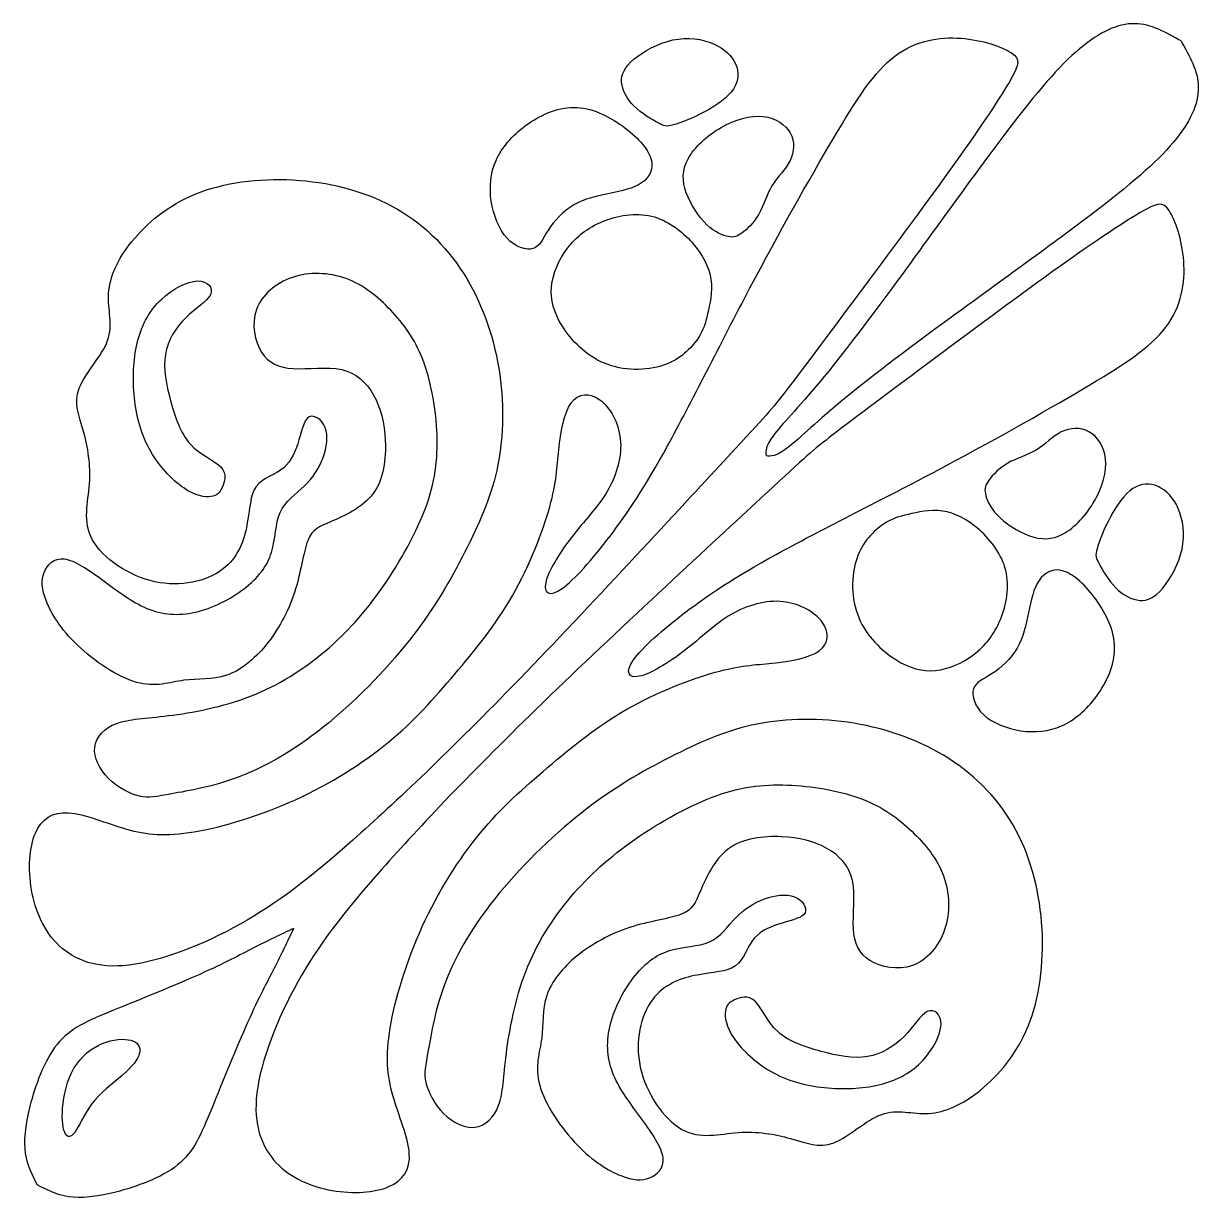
# Model space of a CAD drawing. Header units: millimetres. Extents: x 183 to 445, y 12 to 405.
# Drawn here: x 413.84 to 444.88, y 44.81 to 75.85 of the extents above; entities that cross this region are included whole.
import ezdxf

# ---------------------------------------------------------------- set-up
doc = ezdxf.new("R2010")
doc.units = ezdxf.units.MM
doc.layers.add('Default', color=7, linetype='Continuous')
doc.layers.add('DV1_Layer_1', color=7, linetype='Continuous')

# ---------------------------------------------------------------- blocks, each defined once
blk = doc.blocks.new('SE')
at = {"layer": 'DV1_Layer_1', "color": 7, "linetype": 'Continuous'}
for points, knots in [([(444.417, 75.385), (444.022, 75.611), (443.628, 75.837), (443.191, 75.842), (442.753, 75.847), (442.272, 75.63), (441.738, 75.179), (441.202, 74.729), (440.614, 74.043), (439.808, 72.986), (439.003, 71.928), (437.981, 70.498), (437.098, 69.289), (436.214, 68.082), (435.469, 67.096), (434.88, 66.387), (434.291, 65.677), (433.858, 65.245), (433.647, 64.963), (433.435, 64.682), (433.445, 64.552), (433.454, 64.423)], [0, 0, 0, 0, 0.125, 0.125, 0.125, 0.25, 0.25, 0.25, 0.375, 0.375, 0.375, 0.5, 0.5, 0.5, 0.625, 0.625, 0.625, 0.75, 0.75, 0.75, 1, 1, 1, 1]), ([(433.941, 66.093), (434.354, 66.627), (435.062, 67.577), (435.872, 68.664), (436.683, 69.752), (437.596, 70.978), (438.324, 71.994), (439.051, 73.01), (439.592, 73.815), (439.874, 74.29), (440.157, 74.765), (440.181, 74.909), (439.934, 75.071), (439.688, 75.233), (439.171, 75.414), (438.029, 75.498), (437.404, 75.402), (436.31, 74.572), (435.841, 73.839), (435.216, 72.781), (434.592, 71.724), (433.81, 70.341), (433.029, 68.863), (432.247, 67.384), (431.466, 65.81), (430.853, 64.692), (430.24, 63.574), (429.795, 62.913), (429.333, 62.306), (428.87, 61.699), (428.389, 61.146), (428.065, 60.917), (427.74, 60.689), (427.572, 60.785), (427.632, 61.074), (427.692, 61.362), (427.98, 61.843), (428.311, 62.27), (428.641, 62.697), (429.014, 63.069), (429.267, 63.502), (429.519, 63.935), (429.651, 64.427), (429.603, 64.872), (429.555, 65.317), (429.327, 65.713), (429.062, 65.906), (428.798, 66.098), (428.497, 66.086), (428.113, 65.557), (428.029, 65.04), (427.98, 64.584), (427.932, 64.127), (427.92, 63.73), (427.74, 63.081), (427.56, 62.432), (427.211, 61.531), (426.76, 60.743), (426.31, 59.956), (425.204, 58.609), (424.17, 57.432), (423.485, 56.867), (422.8, 56.302), (421.946, 55.761), (421.021, 55.34), (420.095, 54.919), (419.097, 54.619), (418.346, 54.493), (417.595, 54.366), (417.09, 54.415), (416.555, 54.565), (416.02, 54.715), (415.455, 54.967), (415.029, 54.997), (414.602, 55.027), (414.313, 54.835), (414.151, 54.457), (413.989, 54.078), (413.953, 53.513), (414.049, 52.96), (414.145, 52.407), (414.374, 51.866), (415.191, 51.097), (415.78, 50.869), (416.627, 50.971), (417.475, 51.073), (418.581, 51.506), (419.56, 52.053), (420.54, 52.6), (421.393, 53.261), (422.535, 54.27), (423.677, 55.28), (425.108, 56.638), (426.948, 58.538), (428.788, 60.439), (431.037, 62.881), (432.222, 64.161), (433.407, 65.441), (433.527, 65.559), (433.941, 66.093)], [0, 0, 0, 0, 0.027778, 0.027778, 0.027778, 0.055556, 0.055556, 0.055556, 0.083333, 0.083333, 0.083333, 0.111111, 0.111111, 0.111111, 0.138889, 0.138889, 0.166667, 0.166667, 0.194444, 0.194444, 0.194444, 0.222222, 0.222222, 0.222222, 0.25, 0.25, 0.25, 0.277778, 0.277778, 0.277778, 0.305556, 0.305556, 0.305556, 0.333333, 0.333333, 0.333333, 0.361111, 0.361111, 0.361111, 0.388889, 0.388889, 0.388889, 0.416667, 0.416667, 0.416667, 0.444444, 0.444444, 0.444444, 0.472222, 0.472222, 0.5, 0.5, 0.5, 0.527778, 0.527778, 0.527778, 0.555556, 0.555556, 0.555556, 0.583333, 0.611111, 0.611111, 0.611111, 0.638889, 0.638889, 0.638889, 0.666667, 0.666667, 0.666667, 0.694444, 0.694444, 0.694444, 0.722222, 0.722222, 0.722222, 0.75, 0.75, 0.75, 0.777778, 0.777778, 0.777778, 0.805556, 0.805556, 0.833333, 0.833333, 0.833333, 0.861111, 0.861111, 0.861111, 0.888889, 0.888889, 0.888889, 0.916667, 0.916667, 0.916667, 0.944444, 0.944444, 0.944444, 1, 1, 1, 1]), ([(431.004, 73.167), (431.196, 73.221), (431.863, 73.479), (432.445, 73.894), (432.592, 74.113), (432.74, 74.332), (432.743, 74.563), (432.646, 74.777), (432.55, 74.99), (432.355, 75.185), (432.064, 75.311), (431.773, 75.437), (431.385, 75.494), (430.993, 75.412), (430.602, 75.329), (430.205, 75.107), (429.961, 74.901), (429.716, 74.696), (429.623, 74.506), (429.638, 74.296), (429.653, 74.086), (429.776, 73.855), (429.972, 73.661), (430.169, 73.467), (430.439, 73.311), (430.6, 73.223), (430.761, 73.134), (430.812, 73.113), (431.004, 73.167)], [0, 0, 0, 0, 0.090909, 0.181818, 0.181818, 0.181818, 0.272727, 0.272727, 0.272727, 0.363636, 0.363636, 0.363636, 0.454545, 0.454545, 0.454545, 0.545455, 0.545455, 0.545455, 0.636364, 0.636364, 0.636364, 0.727273, 0.727273, 0.727273, 0.818182, 0.818182, 0.818182, 1, 1, 1, 1]), ([(444.417, 75.385), (444.643, 74.991), (444.868, 74.597), (444.873, 74.159), (444.878, 73.722), (444.662, 73.241), (443.76, 72.171), (443.075, 71.582), (442.017, 70.777), (440.959, 69.971), (439.529, 68.95), (438.321, 68.066), (437.113, 67.183), (436.127, 66.437), (435.418, 65.848), (434.709, 65.259), (434.276, 64.827), (433.995, 64.615), (433.714, 64.404), (433.584, 64.413), (433.454, 64.423)], [0, 0, 0, 0, 0.125, 0.125, 0.125, 0.25, 0.25, 0.375, 0.375, 0.375, 0.5, 0.5, 0.5, 0.625, 0.625, 0.625, 0.75, 0.75, 0.75, 1, 1, 1, 1]), ([(427.702, 70.397), (427.854, 70.63), (428.088, 70.888), (428.373, 71.053), (428.659, 71.218), (428.995, 71.29), (429.318, 71.358), (429.641, 71.425), (429.95, 71.488), (430.165, 71.634), (430.379, 71.78), (430.499, 72.008), (430.412, 72.281), (430.325, 72.555), (430.031, 72.873), (429.283, 73.41), (428.83, 73.63), (428.375, 73.631), (427.92, 73.633), (427.464, 73.416), (427.102, 73.15), (426.74, 72.885), (426.473, 72.57), (426.322, 72.23), (426.172, 71.891), (426.139, 71.528), (426.195, 71.157), (426.25, 70.786), (426.394, 70.408), (426.612, 70.172), (426.83, 69.936), (427.121, 69.843), (427.301, 69.9), (427.482, 69.957), (427.551, 70.164), (427.702, 70.397)], [0, 0, 0, 0, 0.076923, 0.076923, 0.076923, 0.153846, 0.153846, 0.153846, 0.230769, 0.230769, 0.230769, 0.307692, 0.307692, 0.307692, 0.384615, 0.384615, 0.461538, 0.461538, 0.461538, 0.538462, 0.538462, 0.538462, 0.615385, 0.615385, 0.615385, 0.692308, 0.692308, 0.692308, 0.769231, 0.769231, 0.769231, 0.846154, 0.846154, 0.846154, 1, 1, 1, 1]), ([(432.818, 70.311), (432.95, 70.41), (433.136, 70.585), (433.265, 70.813), (433.394, 71.041), (433.466, 71.323), (433.61, 71.561), (433.755, 71.798), (433.971, 71.99), (434.202, 72.456), (434.217, 72.729), (434.094, 72.954), (433.971, 73.179), (433.71, 73.356), (433.376, 73.389), (433.043, 73.422), (432.637, 73.311), (432.267, 73.1), (431.896, 72.888), (431.559, 72.576), (431.394, 72.275), (431.229, 71.975), (431.235, 71.687), (431.346, 71.377), (431.457, 71.068), (431.673, 70.738), (431.888, 70.532), (432.103, 70.326), (432.316, 70.245), (432.462, 70.217), (432.607, 70.188), (432.685, 70.212), (432.818, 70.311)], [0, 0, 0, 0, 0.083333, 0.083333, 0.083333, 0.166667, 0.166667, 0.166667, 0.25, 0.25, 0.333333, 0.333333, 0.333333, 0.416667, 0.416667, 0.416667, 0.5, 0.5, 0.5, 0.583333, 0.583333, 0.583333, 0.666667, 0.666667, 0.666667, 0.75, 0.75, 0.75, 0.833333, 0.833333, 0.833333, 1, 1, 1, 1]), ([(417.755, 55.498), (418.179, 55.573), (418.845, 55.675), (419.575, 55.961), (420.305, 56.246), (421.098, 56.715), (421.902, 57.375), (422.707, 58.036), (423.524, 58.889), (424.149, 59.705), (424.773, 60.522), (425.206, 61.303), (425.566, 62.023), (425.926, 62.744), (426.214, 63.405), (426.368, 64.183), (426.521, 64.96), (426.539, 65.855), (426.244, 67.627), (425.932, 68.504), (425.458, 69.248), (424.983, 69.993), (424.347, 70.606), (423.569, 71.023), (422.791, 71.441), (421.872, 71.663), (420.04, 71.765), (419.128, 71.645), (418.389, 71.344), (417.65, 71.044), (417.086, 70.564), (416.701, 70.089), (416.317, 69.615), (416.113, 69.146), (416.086, 68.717), (416.059, 68.287), (416.209, 67.897), (416.059, 67.476), (415.909, 67.056), (415.459, 66.605), (415.309, 66.21), (415.159, 65.816), (415.309, 65.478), (415.423, 65.069), (415.537, 64.66), (415.616, 64.18), (415.58, 63.686), (415.544, 63.192), (415.393, 62.684), (415.662, 62.199), (415.932, 61.713), (416.623, 61.25), (417.308, 61.099), (417.993, 60.948), (418.671, 61.111), (419.089, 61.42), (419.506, 61.729), (419.662, 62.186), (419.74, 62.6), (419.818, 63.014), (419.818, 63.387), (419.986, 63.615), (420.154, 63.843), (420.491, 63.927), (420.71, 64.111), (420.929, 64.294), (421.031, 64.576), (421.194, 65.122), (421.254, 65.387), (421.386, 65.453), (421.518, 65.519), (421.722, 65.387), (421.806, 65.17), (421.89, 64.954), (421.854, 64.654), (421.752, 64.378), (421.65, 64.101), (421.482, 63.849), (421.257, 63.63), (421.031, 63.411), (420.749, 63.225), (420.617, 62.93), (420.485, 62.636), (420.503, 62.234), (420.389, 61.873), (420.275, 61.513), (420.029, 61.195), (419.665, 60.915), (419.302, 60.636), (418.821, 60.396), (418.371, 60.294), (417.921, 60.192), (417.5, 60.228), (417.098, 60.396), (416.695, 60.564), (416.311, 60.864), (415.554, 61.417), (415.182, 61.669), (414.909, 61.702), (414.635, 61.735), (414.461, 61.549), (414.38, 61.342), (414.299, 61.135), (414.311, 60.907), (414.44, 60.585), (414.569, 60.264), (414.816, 59.85), (415.254, 59.429), (415.692, 59.009), (416.323, 58.582), (416.824, 58.441), (417.326, 58.3), (417.698, 58.444), (418.074, 58.495), (418.449, 58.546), (418.827, 58.504), (419.197, 58.627), (419.566, 58.75), (419.926, 59.039), (420.242, 59.426), (420.557, 59.813), (420.827, 60.3), (420.995, 60.816), (421.164, 61.333), (421.23, 61.879), (421.347, 62.183), (421.464, 62.486), (421.632, 62.546), (421.965, 62.687), (422.299, 62.828), (422.797, 63.051), (423.076, 63.432), (423.356, 63.813), (423.476, 64.894), (423.272, 65.699), (423.085, 66.029), (422.899, 66.36), (422.629, 66.618), (422.242, 66.705), (421.854, 66.792), (421.35, 66.708), (420.962, 66.729), (420.575, 66.75), (420.305, 66.876), (420.125, 67.164), (419.944, 67.453), (419.854, 67.903), (419.992, 68.287), (420.13, 68.672), (420.497, 68.99), (420.941, 69.14), (421.386, 69.29), (421.908, 69.272), (422.362, 69.107), (422.815, 68.942), (423.199, 68.63), (423.539, 68.272), (423.878, 67.915), (424.173, 67.513), (424.383, 66.972), (424.593, 66.432), (424.719, 65.753), (424.755, 65.104), (424.791, 64.456), (424.737, 63.837), (424.488, 63.132), (424.239, 62.426), (423.794, 61.633), (423.329, 60.963), (422.863, 60.294), (422.377, 59.747), (421.803, 59.264), (421.23, 58.78), (420.569, 58.36), (419.833, 58.075), (419.098, 57.789), (418.287, 57.639), (417.668, 57.561), (417.05, 57.483), (416.623, 57.477), (416.299, 57.357), (415.975, 57.237), (415.752, 57.003), (415.719, 56.729), (415.686, 56.456), (415.842, 56.144), (416.083, 55.904), (416.323, 55.663), (416.647, 55.495), (416.899, 55.435), (417.152, 55.375), (417.332, 55.423), (417.755, 55.498)], [0, 0, 0, 0, 0.014925, 0.014925, 0.014925, 0.029851, 0.029851, 0.029851, 0.044776, 0.044776, 0.044776, 0.059701, 0.059701, 0.059701, 0.074627, 0.074627, 0.074627, 0.089552, 0.089552, 0.104478, 0.104478, 0.104478, 0.119403, 0.119403, 0.119403, 0.134328, 0.134328, 0.149254, 0.149254, 0.149254, 0.164179, 0.164179, 0.164179, 0.179104, 0.179104, 0.179104, 0.19403, 0.19403, 0.19403, 0.208955, 0.208955, 0.208955, 0.223881, 0.223881, 0.223881, 0.238806, 0.238806, 0.238806, 0.253731, 0.253731, 0.253731, 0.268657, 0.268657, 0.268657, 0.283582, 0.283582, 0.283582, 0.298507, 0.298507, 0.298507, 0.313433, 0.313433, 0.313433, 0.328358, 0.328358, 0.328358, 0.343284, 0.343284, 0.358209, 0.358209, 0.358209, 0.373134, 0.373134, 0.373134, 0.38806, 0.38806, 0.38806, 0.402985, 0.402985, 0.402985, 0.41791, 0.41791, 0.41791, 0.432836, 0.432836, 0.432836, 0.447761, 0.447761, 0.447761, 0.462687, 0.462687, 0.462687, 0.477612, 0.477612, 0.477612, 0.492537, 0.492537, 0.507463, 0.507463, 0.507463, 0.522388, 0.522388, 0.522388, 0.537313, 0.537313, 0.537313, 0.552239, 0.552239, 0.552239, 0.567164, 0.567164, 0.567164, 0.58209, 0.58209, 0.58209, 0.597015, 0.597015, 0.597015, 0.61194, 0.61194, 0.61194, 0.626866, 0.626866, 0.626866, 0.641791, 0.641791, 0.641791, 0.656716, 0.656716, 0.656716, 0.671642, 0.671642, 0.671642, 0.686567, 0.701493, 0.701493, 0.701493, 0.716418, 0.716418, 0.716418, 0.731343, 0.731343, 0.731343, 0.746269, 0.746269, 0.746269, 0.761194, 0.761194, 0.761194, 0.776119, 0.776119, 0.776119, 0.791045, 0.791045, 0.791045, 0.80597, 0.80597, 0.80597, 0.820896, 0.820896, 0.820896, 0.835821, 0.835821, 0.835821, 0.850746, 0.850746, 0.850746, 0.865672, 0.865672, 0.865672, 0.880597, 0.880597, 0.880597, 0.895522, 0.895522, 0.895522, 0.910448, 0.910448, 0.910448, 0.925373, 0.925373, 0.925373, 0.940299, 0.940299, 0.940299, 0.955224, 0.955224, 0.955224, 0.970149, 0.970149, 0.970149, 1, 1, 1, 1]), ([(435.125, 64.909), (435.659, 65.323), (436.608, 66.03), (437.696, 66.841), (438.784, 67.651), (440.01, 68.565), (441.025, 69.292), (442.041, 70.019), (442.847, 70.56), (443.321, 70.843), (443.796, 71.125), (443.94, 71.149), (444.103, 70.903), (444.265, 70.656), (444.445, 70.14), (444.529, 68.998), (444.433, 68.373), (444.019, 67.826), (443.604, 67.279), (442.871, 66.81), (441.813, 66.185), (440.755, 65.56), (439.373, 64.779), (437.894, 63.997), (436.416, 63.216), (434.841, 62.435), (433.723, 61.822), (432.605, 61.209), (431.944, 60.764), (431.337, 60.301), (430.73, 59.838), (430.177, 59.358), (429.949, 59.033), (429.721, 58.708), (429.817, 58.54), (430.105, 58.6), (430.394, 58.66), (430.875, 58.949), (431.301, 59.279), (431.728, 59.61), (432.101, 59.983), (432.533, 60.235), (432.966, 60.487), (433.459, 60.62), (434.348, 60.523), (434.745, 60.295), (434.937, 60.031), (435.13, 59.766), (435.118, 59.466), (434.853, 59.273), (434.589, 59.081), (434.072, 58.997), (433.615, 58.949), (433.158, 58.901), (432.762, 58.889), (432.112, 58.708), (431.463, 58.528), (430.562, 58.18), (429.775, 57.729), (428.988, 57.278), (428.314, 56.725), (427.683, 56.19), (427.052, 55.655), (426.463, 55.138), (425.898, 54.453), (425.333, 53.768), (424.792, 52.915), (424.372, 51.989), (423.951, 51.064), (423.65, 50.066), (423.524, 49.315), (423.398, 48.564), (423.446, 48.059), (423.596, 47.524), (423.747, 46.989), (423.999, 46.424), (424.029, 45.997), (424.059, 45.57), (423.867, 45.282), (423.488, 45.12), (423.11, 44.957), (422.545, 44.921), (421.992, 45.017), (421.439, 45.114), (420.898, 45.342), (420.129, 46.159), (419.9, 46.748), (420.002, 47.596), (420.105, 48.443), (420.537, 49.549), (421.084, 50.529), (421.631, 51.508), (422.292, 52.362), (423.302, 53.504), (424.312, 54.646), (425.67, 56.076), (427.57, 57.916), (429.47, 59.756), (431.912, 62.006), (433.192, 63.191), (434.473, 64.375), (434.591, 64.495), (435.125, 64.909)], [0, 0, 0, 0, 0.027778, 0.027778, 0.027778, 0.055556, 0.055556, 0.055556, 0.083333, 0.083333, 0.083333, 0.111111, 0.111111, 0.111111, 0.138889, 0.138889, 0.166667, 0.166667, 0.166667, 0.194444, 0.194444, 0.194444, 0.222222, 0.222222, 0.222222, 0.25, 0.25, 0.25, 0.277778, 0.277778, 0.277778, 0.305556, 0.305556, 0.305556, 0.333333, 0.333333, 0.333333, 0.361111, 0.361111, 0.361111, 0.388889, 0.388889, 0.388889, 0.416667, 0.416667, 0.444444, 0.444444, 0.444444, 0.472222, 0.472222, 0.472222, 0.5, 0.5, 0.5, 0.527778, 0.527778, 0.527778, 0.555556, 0.555556, 0.555556, 0.583333, 0.583333, 0.583333, 0.611111, 0.611111, 0.611111, 0.638889, 0.638889, 0.638889, 0.666667, 0.666667, 0.666667, 0.694444, 0.694444, 0.694444, 0.722222, 0.722222, 0.722222, 0.75, 0.75, 0.75, 0.777778, 0.777778, 0.777778, 0.805556, 0.805556, 0.833333, 0.833333, 0.833333, 0.861111, 0.861111, 0.861111, 0.888889, 0.888889, 0.888889, 0.916667, 0.916667, 0.916667, 0.944444, 0.944444, 0.944444, 1, 1, 1, 1]), ([(431.909, 68.178), (431.968, 68.426), (432.046, 68.75), (431.998, 69.08), (431.95, 69.411), (431.776, 69.747), (431.226, 70.368), (430.851, 70.654), (430.424, 70.756), (429.998, 70.858), (429.52, 70.777), (429.13, 70.615), (428.74, 70.453), (428.436, 70.209), (428.207, 69.907), (427.977, 69.606), (427.821, 69.245), (427.786, 68.899), (427.752, 68.552), (427.839, 68.218), (428.073, 67.849), (428.307, 67.48), (428.689, 67.074), (429.184, 66.87), (429.68, 66.666), (430.289, 66.663), (430.74, 66.816), (431.19, 66.969), (431.481, 67.279), (431.647, 67.519), (431.812, 67.759), (431.851, 67.93), (431.909, 68.178)], [0, 0, 0, 0, 0.083333, 0.083333, 0.083333, 0.166667, 0.166667, 0.25, 0.25, 0.25, 0.333333, 0.333333, 0.333333, 0.416667, 0.416667, 0.416667, 0.5, 0.5, 0.5, 0.583333, 0.583333, 0.583333, 0.666667, 0.666667, 0.666667, 0.75, 0.75, 0.75, 0.833333, 0.833333, 0.833333, 1, 1, 1, 1]), ([(419.086, 63.591), (419.152, 63.736), (419.216, 63.947), (419.055, 64.124), (418.895, 64.301), (418.51, 64.444), (418.245, 64.732), (417.981, 65.02), (417.836, 65.453), (417.722, 65.879), (417.608, 66.306), (417.524, 66.726), (417.586, 67.102), (417.648, 67.479), (417.856, 67.811), (418.117, 68.066), (418.379, 68.322), (418.693, 68.5), (418.775, 68.682), (418.857, 68.864), (418.707, 69.05), (418.437, 69.044), (418.167, 69.038), (417.776, 68.84), (417.478, 68.559), (417.181, 68.279), (416.976, 67.915), (416.859, 67.484), (416.743, 67.052), (416.716, 66.552), (416.758, 66.055), (416.801, 65.558), (416.913, 65.064), (417.153, 64.622), (417.392, 64.18), (417.758, 63.789), (418.068, 63.576), (418.377, 63.363), (418.629, 63.327), (418.79, 63.348), (418.951, 63.369), (419.02, 63.447), (419.086, 63.591)], [0, 0, 0, 0, 0.066667, 0.066667, 0.066667, 0.133333, 0.133333, 0.133333, 0.2, 0.2, 0.2, 0.266667, 0.266667, 0.266667, 0.333333, 0.333333, 0.333333, 0.4, 0.4, 0.4, 0.466667, 0.466667, 0.466667, 0.533333, 0.533333, 0.533333, 0.6, 0.6, 0.6, 0.666667, 0.666667, 0.666667, 0.733333, 0.733333, 0.733333, 0.8, 0.8, 0.8, 0.866667, 0.866667, 0.866667, 1, 1, 1, 1]), ([(439.343, 63.786), (439.442, 63.918), (439.616, 64.104), (439.844, 64.234), (440.073, 64.363), (440.355, 64.435), (440.592, 64.579), (440.829, 64.723), (441.021, 64.939), (441.254, 65.055), (441.487, 65.17), (441.76, 65.185), (441.985, 65.062), (442.211, 64.939), (442.388, 64.678), (442.421, 64.345), (442.454, 64.011), (442.343, 63.606), (442.131, 63.235), (441.919, 62.864), (441.607, 62.528), (441.307, 62.363), (441.006, 62.197), (440.718, 62.204), (440.409, 62.315), (440.1, 62.426), (439.769, 62.642), (439.564, 62.857), (439.358, 63.072), (439.277, 63.285), (439.248, 63.43), (439.22, 63.576), (439.244, 63.654), (439.343, 63.786)], [0, 0, 0, 0, 0.083333, 0.083333, 0.083333, 0.166667, 0.166667, 0.166667, 0.25, 0.25, 0.25, 0.333333, 0.333333, 0.333333, 0.416667, 0.416667, 0.416667, 0.5, 0.5, 0.5, 0.583333, 0.583333, 0.583333, 0.666667, 0.666667, 0.666667, 0.75, 0.75, 0.75, 0.833333, 0.833333, 0.833333, 1, 1, 1, 1]), ([(442.199, 61.972), (442.253, 62.165), (442.382, 62.498), (442.55, 62.81), (442.718, 63.123), (442.925, 63.414), (443.364, 63.708), (443.595, 63.711), (443.808, 63.615), (444.021, 63.519), (444.217, 63.324), (444.343, 63.033), (444.469, 62.741), (444.526, 62.354), (444.443, 61.962), (444.361, 61.57), (444.138, 61.174), (443.727, 60.684), (443.538, 60.591), (443.328, 60.606), (443.118, 60.621), (442.886, 60.744), (442.693, 60.941), (442.499, 61.138), (442.343, 61.408), (442.254, 61.569), (442.166, 61.729), (442.145, 61.78), (442.199, 61.972)], [0, 0, 0, 0, 0.090909, 0.090909, 0.090909, 0.181818, 0.181818, 0.272727, 0.272727, 0.272727, 0.363636, 0.363636, 0.363636, 0.454545, 0.454545, 0.454545, 0.545455, 0.545455, 0.636364, 0.636364, 0.636364, 0.727273, 0.727273, 0.727273, 0.818182, 0.818182, 0.818182, 1, 1, 1, 1]), ([(437.209, 62.878), (437.457, 62.936), (437.781, 63.014), (438.112, 62.966), (438.442, 62.918), (438.778, 62.744), (439.089, 62.469), (439.4, 62.195), (439.685, 61.819), (439.787, 61.393), (439.889, 60.966), (439.808, 60.489), (439.646, 60.099), (439.484, 59.708), (439.241, 59.405), (438.939, 59.175), (438.637, 58.946), (438.277, 58.789), (437.93, 58.755), (437.583, 58.72), (437.25, 58.807), (436.881, 59.042), (436.511, 59.276), (436.106, 59.657), (435.902, 60.153), (435.697, 60.648), (435.694, 61.258), (435.848, 61.708), (436.001, 62.159), (436.31, 62.45), (436.55, 62.615), (436.791, 62.78), (436.962, 62.819), (437.209, 62.878)], [0, 0, 0, 0, 0.083333, 0.083333, 0.083333, 0.166667, 0.166667, 0.166667, 0.25, 0.25, 0.25, 0.333333, 0.333333, 0.333333, 0.416667, 0.416667, 0.416667, 0.5, 0.5, 0.5, 0.583333, 0.583333, 0.583333, 0.666667, 0.666667, 0.666667, 0.75, 0.75, 0.75, 0.833333, 0.833333, 0.833333, 1, 1, 1, 1]), ([(439.429, 58.671), (439.661, 58.822), (439.919, 59.057), (440.085, 59.342), (440.25, 59.627), (440.322, 59.964), (440.457, 60.609), (440.52, 60.918), (440.811, 61.348), (441.039, 61.468), (441.313, 61.381), (441.586, 61.294), (441.904, 60.999), (442.173, 60.626), (442.442, 60.252), (442.661, 59.798), (442.663, 59.344), (442.664, 58.889), (442.448, 58.432), (441.916, 57.708), (441.601, 57.441), (441.262, 57.291), (440.922, 57.141), (440.559, 57.108), (440.188, 57.163), (439.817, 57.219), (439.439, 57.363), (439.203, 57.581), (438.967, 57.799), (438.874, 58.09), (438.931, 58.27), (438.988, 58.45), (439.196, 58.519), (439.429, 58.671)], [0, 0, 0, 0, 0.076923, 0.076923, 0.076923, 0.153846, 0.153846, 0.230769, 0.230769, 0.307692, 0.307692, 0.307692, 0.384615, 0.384615, 0.384615, 0.461538, 0.461538, 0.461538, 0.538462, 0.538462, 0.615385, 0.615385, 0.615385, 0.692308, 0.692308, 0.692308, 0.769231, 0.769231, 0.769231, 0.846154, 0.846154, 0.846154, 1, 1, 1, 1]), ([(424.53, 48.724), (424.605, 49.147), (424.707, 49.814), (425.278, 51.273), (425.746, 52.066), (427.067, 53.676), (427.92, 54.492), (428.737, 55.117), (429.554, 55.741), (430.334, 56.174), (431.055, 56.534), (431.776, 56.895), (432.436, 57.183), (433.214, 57.336), (433.992, 57.489), (434.887, 57.507), (435.773, 57.36), (436.658, 57.213), (437.535, 56.901), (438.28, 56.426), (439.024, 55.952), (439.637, 55.315), (440.055, 54.537), (440.472, 53.76), (440.694, 52.841), (440.745, 51.925), (440.796, 51.009), (440.676, 50.096), (440.376, 49.357), (440.076, 48.619), (439.595, 48.054), (439.121, 47.67), (438.646, 47.285), (438.178, 47.081), (437.748, 47.054), (437.319, 47.027), (436.929, 47.177), (436.508, 47.027), (436.087, 46.878), (435.636, 46.428), (435.242, 46.278), (434.847, 46.128), (434.51, 46.277), (434.101, 46.391), (433.692, 46.506), (433.211, 46.585), (432.717, 46.549), (432.223, 46.512), (431.716, 46.361), (431.23, 46.631), (430.745, 46.901), (430.281, 47.592), (430.131, 48.276), (429.98, 48.961), (430.142, 49.64), (430.451, 50.057), (430.761, 50.475), (431.217, 50.631), (431.632, 50.709), (432.046, 50.787), (432.418, 50.787), (432.875, 51.123), (432.959, 51.459), (433.142, 51.679), (433.325, 51.898), (433.608, 52), (433.881, 52.081), (434.154, 52.162), (434.418, 52.222), (434.484, 52.354), (434.55, 52.486), (434.418, 52.691), (434.202, 52.775), (433.986, 52.859), (433.686, 52.823), (433.133, 52.618), (432.881, 52.45), (432.661, 52.225), (432.442, 52), (432.256, 51.718), (431.962, 51.585), (431.668, 51.453), (431.265, 51.471), (430.905, 51.357), (430.545, 51.243), (430.226, 50.997), (429.668, 50.27), (429.427, 49.79), (429.325, 49.339), (429.223, 48.889), (429.259, 48.469), (429.427, 48.066), (429.596, 47.664), (429.896, 47.28), (430.172, 46.901), (430.449, 46.523), (430.701, 46.15), (430.734, 45.877), (430.767, 45.604), (430.581, 45.43), (430.373, 45.349), (430.166, 45.268), (429.938, 45.279), (429.617, 45.409), (429.295, 45.538), (428.881, 45.784), (428.461, 46.222), (428.04, 46.661), (427.614, 47.292), (427.473, 47.793), (427.332, 48.294), (427.476, 48.667), (427.527, 49.042), (427.578, 49.417), (427.536, 49.796), (427.659, 50.165), (427.782, 50.535), (428.07, 50.895), (428.458, 51.21), (428.845, 51.526), (429.331, 51.796), (429.848, 51.964), (430.364, 52.132), (430.911, 52.198), (431.214, 52.315), (431.517, 52.432), (431.578, 52.6), (431.719, 52.934), (431.86, 53.267), (432.082, 53.766), (432.463, 54.045), (432.845, 54.324), (433.385, 54.384), (433.857, 54.363), (434.328, 54.342), (434.73, 54.24), (435.061, 54.054), (435.391, 53.868), (435.649, 53.598), (435.736, 53.21), (435.824, 52.823), (435.739, 52.318), (435.761, 51.931), (435.782, 51.543), (435.907, 51.273), (436.196, 51.093), (436.484, 50.913), (436.935, 50.823), (437.319, 50.961), (437.703, 51.099), (438.022, 51.465), (438.172, 51.91), (438.322, 52.354), (438.304, 52.877), (438.139, 53.33), (437.974, 53.784), (437.661, 54.168), (437.304, 54.507), (436.947, 54.847), (436.544, 55.141), (436.004, 55.351), (435.463, 55.561), (434.785, 55.687), (434.136, 55.723), (433.487, 55.759), (432.869, 55.705), (432.163, 55.456), (431.457, 55.207), (430.665, 54.763), (429.995, 54.297), (429.325, 53.832), (428.779, 53.345), (428.295, 52.772), (427.812, 52.198), (427.391, 51.538), (427.106, 50.802), (426.821, 50.066), (426.671, 49.255), (426.593, 48.637), (426.515, 48.018), (426.509, 47.592), (426.389, 47.267), (426.268, 46.943), (426.034, 46.721), (425.761, 46.688), (425.488, 46.655), (425.175, 46.811), (424.935, 47.051), (424.695, 47.292), (424.527, 47.616), (424.467, 47.868), (424.407, 48.12), (424.455, 48.3), (424.53, 48.724)], [0, 0, 0, 0, 0.014925, 0.014925, 0.029851, 0.029851, 0.044776, 0.044776, 0.044776, 0.059701, 0.059701, 0.059701, 0.074627, 0.074627, 0.074627, 0.089552, 0.089552, 0.089552, 0.104478, 0.104478, 0.104478, 0.119403, 0.119403, 0.119403, 0.134328, 0.134328, 0.134328, 0.149254, 0.149254, 0.149254, 0.164179, 0.164179, 0.164179, 0.179104, 0.179104, 0.179104, 0.19403, 0.19403, 0.19403, 0.208955, 0.208955, 0.208955, 0.223881, 0.223881, 0.223881, 0.238806, 0.238806, 0.238806, 0.253731, 0.253731, 0.253731, 0.268657, 0.268657, 0.268657, 0.283582, 0.283582, 0.283582, 0.298507, 0.298507, 0.298507, 0.313433, 0.313433, 0.328358, 0.328358, 0.328358, 0.343284, 0.343284, 0.343284, 0.358209, 0.358209, 0.358209, 0.373134, 0.373134, 0.373134, 0.38806, 0.38806, 0.402985, 0.402985, 0.402985, 0.41791, 0.41791, 0.41791, 0.432836, 0.432836, 0.432836, 0.447761, 0.447761, 0.462687, 0.462687, 0.462687, 0.477612, 0.477612, 0.477612, 0.492537, 0.492537, 0.492537, 0.507463, 0.507463, 0.507463, 0.522388, 0.522388, 0.522388, 0.537313, 0.537313, 0.537313, 0.552239, 0.552239, 0.552239, 0.567164, 0.567164, 0.567164, 0.58209, 0.58209, 0.58209, 0.597015, 0.597015, 0.597015, 0.61194, 0.61194, 0.61194, 0.626866, 0.626866, 0.626866, 0.641791, 0.641791, 0.641791, 0.656716, 0.656716, 0.656716, 0.671642, 0.671642, 0.671642, 0.686567, 0.686567, 0.686567, 0.701493, 0.701493, 0.701493, 0.716418, 0.716418, 0.716418, 0.731343, 0.731343, 0.731343, 0.746269, 0.746269, 0.746269, 0.761194, 0.761194, 0.761194, 0.776119, 0.776119, 0.776119, 0.791045, 0.791045, 0.791045, 0.80597, 0.80597, 0.80597, 0.820896, 0.820896, 0.820896, 0.835821, 0.835821, 0.835821, 0.850746, 0.850746, 0.850746, 0.865672, 0.865672, 0.865672, 0.880597, 0.880597, 0.880597, 0.895522, 0.895522, 0.895522, 0.910448, 0.910448, 0.910448, 0.925373, 0.925373, 0.925373, 0.940299, 0.940299, 0.940299, 0.955224, 0.955224, 0.955224, 0.970149, 0.970149, 0.970149, 1, 1, 1, 1]), ([(420.971, 51.94), (420.629, 51.778), (420.287, 51.616), (419.917, 51.426), (419.548, 51.237), (419.152, 51.021), (418.491, 50.727), (417.83, 50.432), (416.905, 50.06), (415.524, 49.496), (415.068, 49.303), (414.723, 48.874), (414.377, 48.445), (414.143, 47.778), (414.008, 47.246), (413.873, 46.715), (413.837, 46.318), (413.885, 45.994), (413.933, 45.67), (414.065, 45.418), (414.197, 45.165)], [0, 0, 0, 0, 0.125, 0.125, 0.125, 0.25, 0.25, 0.25, 0.375, 0.375, 0.5, 0.5, 0.5, 0.625, 0.625, 0.625, 0.75, 0.75, 0.75, 1, 1, 1, 1]), ([(420.971, 51.94), (420.809, 51.597), (420.647, 51.255), (420.269, 50.517), (420.052, 50.12), (419.758, 49.459), (419.464, 48.799), (419.092, 47.874), (418.809, 47.183), (418.527, 46.493), (418.335, 46.036), (417.906, 45.691), (417.476, 45.346), (416.809, 45.111), (416.278, 44.976), (415.746, 44.841), (415.35, 44.805), (415.026, 44.853), (414.702, 44.901), (414.449, 45.033), (414.197, 45.165)], [0, 0, 0, 0, 0.125, 0.125, 0.25, 0.25, 0.25, 0.375, 0.375, 0.375, 0.5, 0.5, 0.5, 0.625, 0.625, 0.625, 0.75, 0.75, 0.75, 1, 1, 1, 1]), ([(432.623, 50.054), (432.767, 50.121), (432.978, 50.185), (433.155, 50.024), (433.333, 49.863), (433.476, 49.478), (434.052, 48.949), (434.484, 48.805), (434.911, 48.691), (435.337, 48.577), (435.757, 48.493), (436.134, 48.555), (436.51, 48.617), (436.843, 48.825), (437.098, 49.086), (437.353, 49.347), (437.531, 49.662), (437.713, 49.744), (437.895, 49.826), (438.082, 49.676), (438.076, 49.405), (438.07, 49.135), (437.871, 48.745), (437.591, 48.447), (437.31, 48.149), (436.947, 47.944), (436.515, 47.828), (436.083, 47.712), (435.584, 47.684), (435.087, 47.727), (434.59, 47.769), (434.096, 47.882), (433.653, 48.121), (433.211, 48.36), (432.821, 48.727), (432.607, 49.036), (432.394, 49.345), (432.358, 49.598), (432.379, 49.758), (432.4, 49.919), (432.478, 49.988), (432.623, 50.054)], [0, 0, 0, 0, 0.066667, 0.066667, 0.066667, 0.133333, 0.133333, 0.2, 0.2, 0.2, 0.266667, 0.266667, 0.266667, 0.333333, 0.333333, 0.333333, 0.4, 0.4, 0.4, 0.466667, 0.466667, 0.466667, 0.533333, 0.533333, 0.533333, 0.6, 0.6, 0.6, 0.666667, 0.666667, 0.666667, 0.733333, 0.733333, 0.733333, 0.8, 0.8, 0.8, 0.866667, 0.866667, 0.866667, 1, 1, 1, 1]), ([(415.23, 46.613), (415.344, 46.793), (415.482, 47.123), (415.722, 47.406), (415.963, 47.688), (416.305, 47.922), (416.773, 48.355), (416.899, 48.553), (416.908, 48.706), (416.917, 48.859), (416.809, 48.967), (416.602, 49), (416.395, 49.033), (416.089, 48.991), (415.806, 48.847), (415.524, 48.703), (415.266, 48.457), (414.942, 47.796), (414.876, 47.382), (414.864, 47.075), (414.852, 46.769), (414.894, 46.571), (414.96, 46.487), (415.026, 46.403), (415.116, 46.433), (415.23, 46.613)], [0, 0, 0, 0, 0.1, 0.1, 0.1, 0.2, 0.2, 0.3, 0.3, 0.3, 0.4, 0.4, 0.4, 0.5, 0.5, 0.5, 0.6, 0.6, 0.7, 0.7, 0.7, 0.8, 0.8, 0.8, 1, 1, 1, 1])]:
    blk.add_open_spline(points, degree=3, knots=knots, dxfattribs=at)

msp = doc.modelspace()

# ---------------------------------------------------------------- block references
at = {"layer": 'Default'}
msp.add_blockref('SE', (0, 0), dxfattribs=at)

doc.saveas('drawing.dxf')
